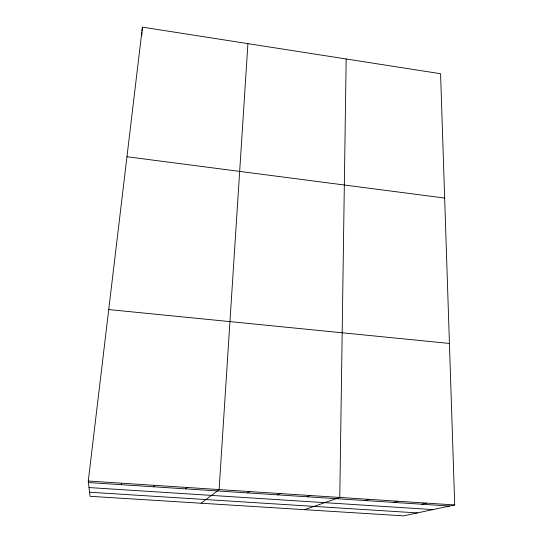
<?xml version="1.0" encoding="UTF-8"?>
<svg xmlns="http://www.w3.org/2000/svg" width="543" height="543" viewBox="0 0 543 543"><rect width="100%" height="100%" fill="white"/><g stroke="black" fill="none" stroke-linecap="round" stroke-linejoin="round"><path stroke-width="0.81" d="M346.169 58.983L339.775 497.449L304.48 509.673M247.92 43.637L219.094 489.569L201.154 503.232M141.75 35.723L141.994 32.546M142.11 31.005L142.415 27.15L440.583 73.733L454.722 504.956L403.605 515.85L90.002 496.302L88.278 481.023L142.415 27.15M121.286 484.695L121.625 483.202M153.696 486.8L154.538 485.347M185.699 488.883L187.023 487.471M247.581 492.901L249.821 491.571M277.5 494.849L280.174 493.56M307.053 496.77L310.162 495.515M365.106 500.544L369.036 499.363M393.621 502.397L397.944 501.25M421.796 504.23L426.499 503.117M89.541 492.216L417.397 512.911M88.278 481.023L454.722 504.956M88.448 482.557L449.638 506.042M89.011 487.566L432.981 509.592M108.729 309.564L449.428 343.441M126.953 156.73L444.663 198.059"/></g></svg>
